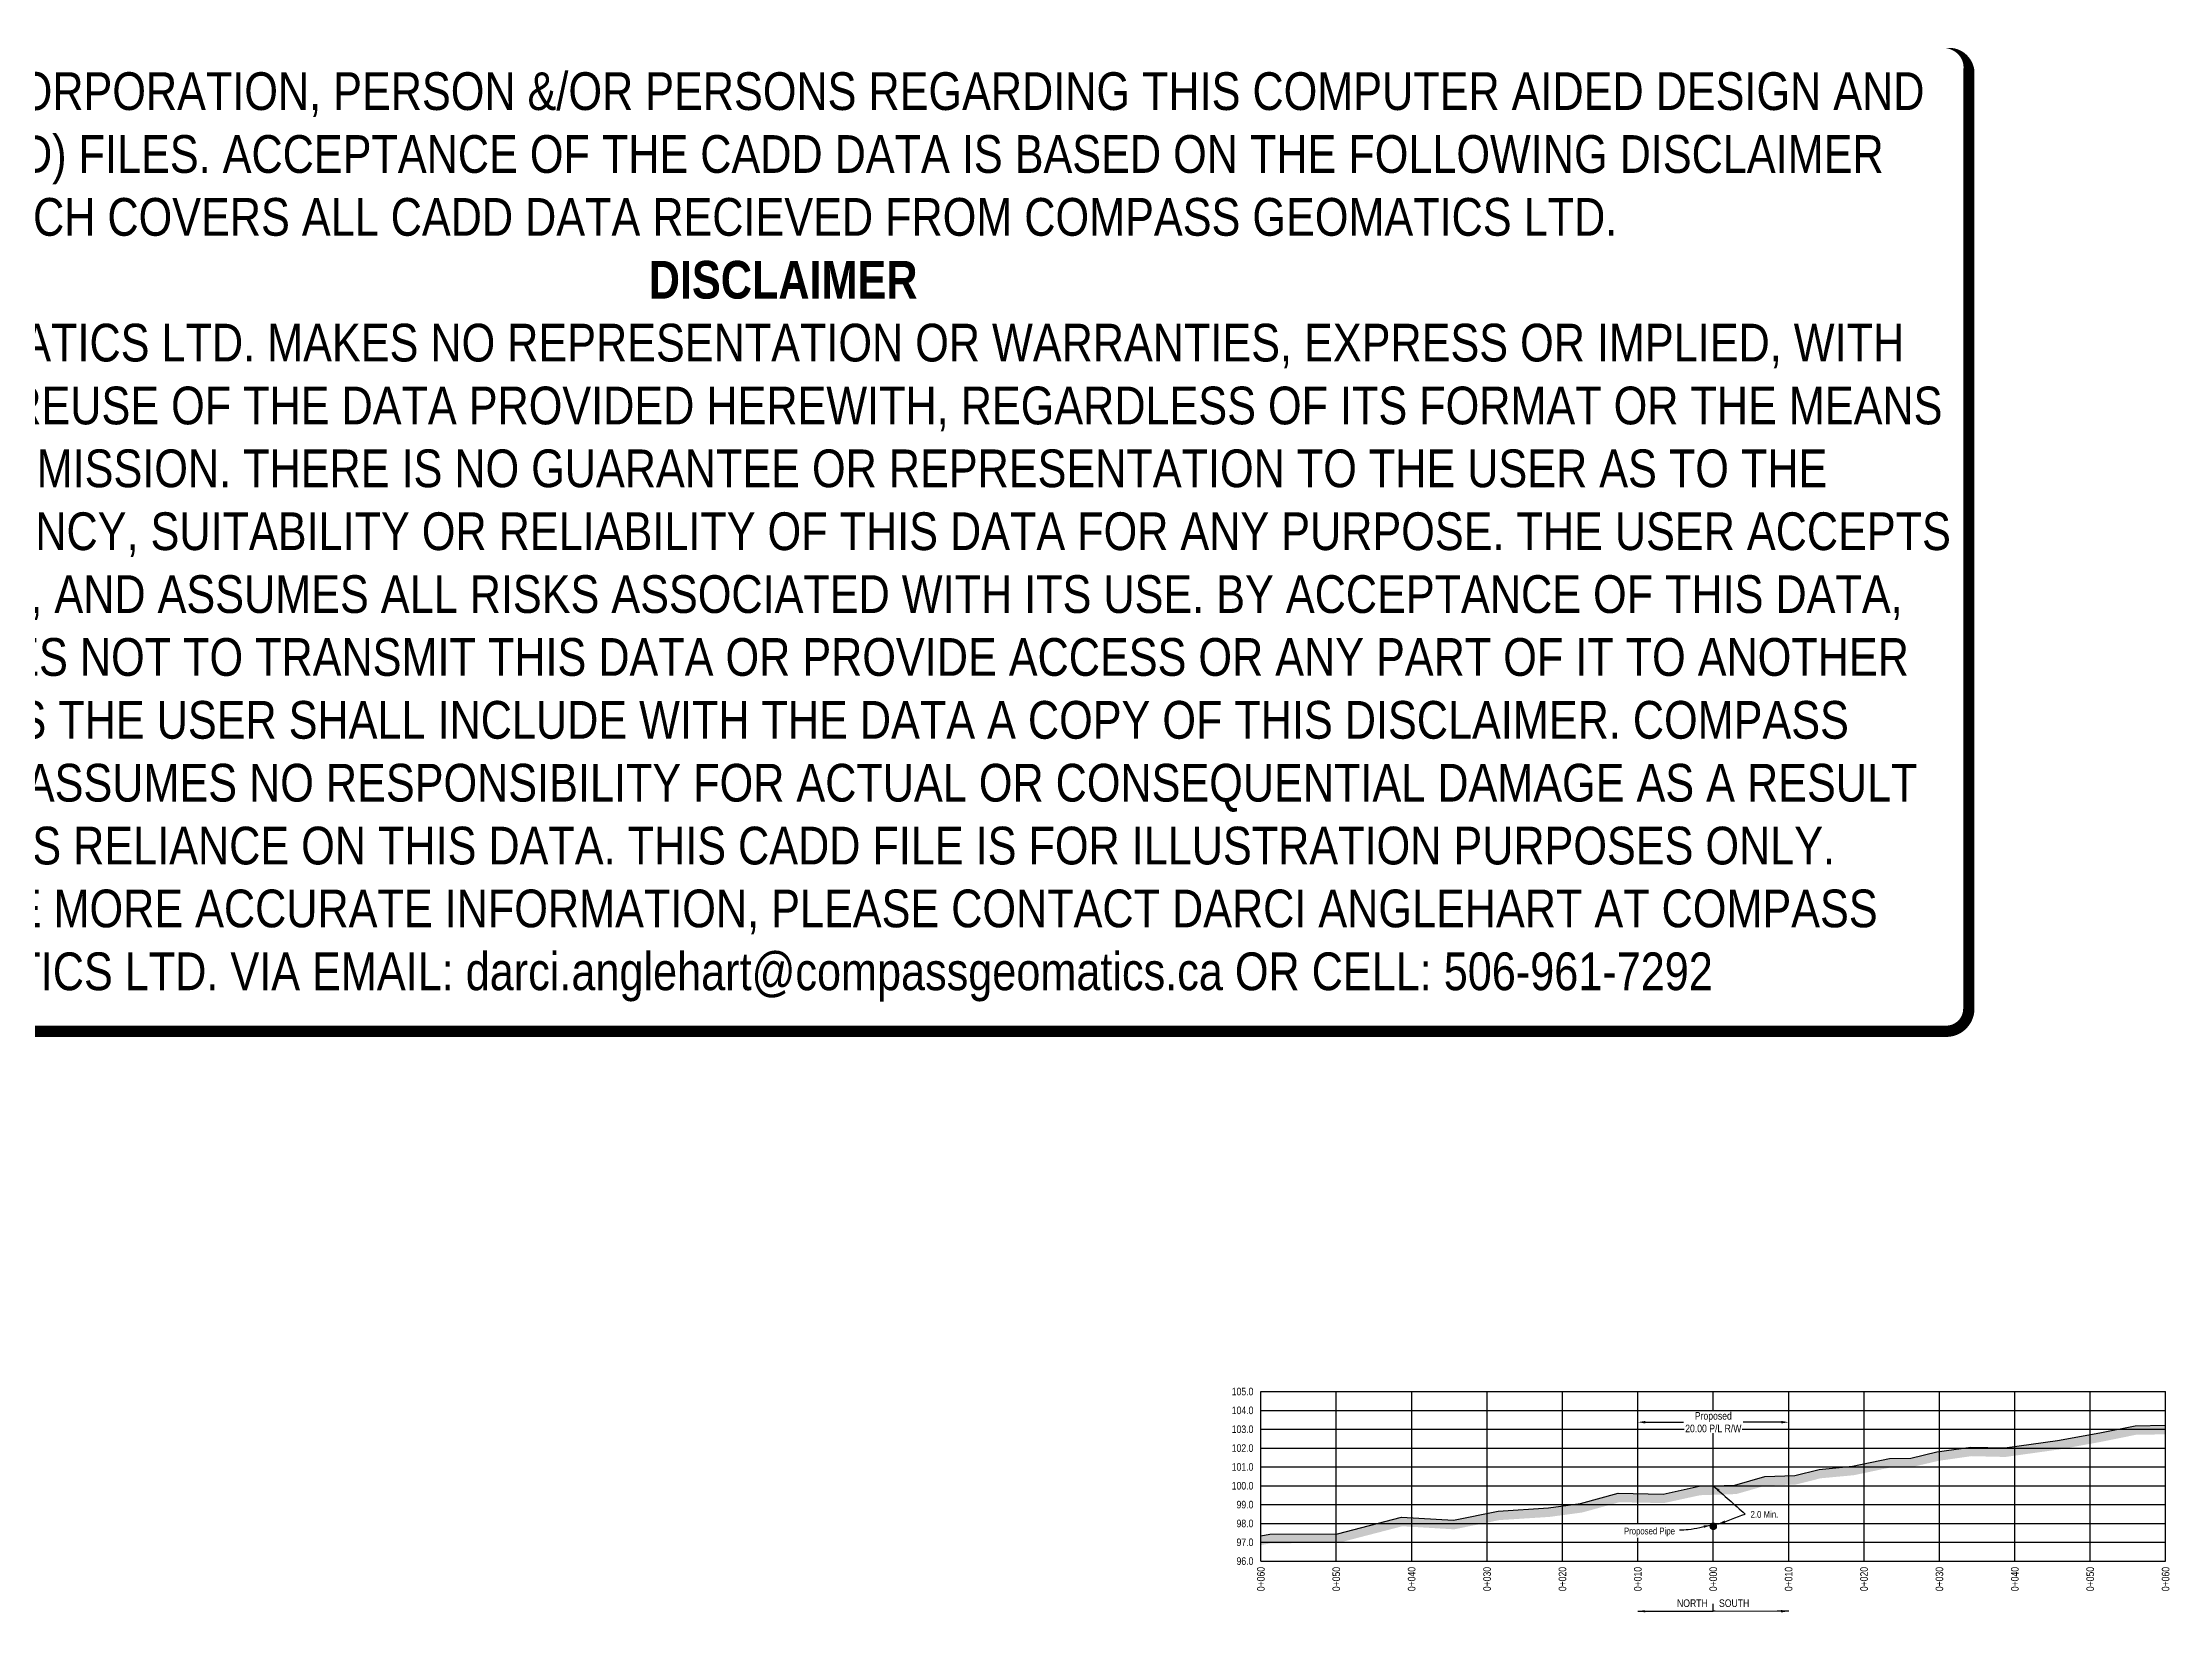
# Model space of a CAD drawing. Extents: x 481557 to 490744, y 6043801 to 6052728.
# Drawn here: x 486218 to 489038, y 6047070 to 6049151 of the extents above; entities that cross this region are included whole.
import ezdxf
from ezdxf.enums import TextEntityAlignment as Align

# ---------------------------------------------------------------- set-up
doc = ezdxf.new("R2010")
doc.units = 0
doc.header["$LTSCALE"] = 5
doc.header["$PDSIZE"] = 5
doc.linetypes.add('foc-TOPO', pattern=[1, 0.2, -0.8])
doc.layers.get('Defpoints').update_dxf_attribs({"color": 9})
for name, color, linetype in [('CG-NOTES', 7, 'Continuous'), ('L-MON', 1, 'Continuous'), ('P-CROSSINGS-GRID', 8, 'Continuous'), ('P-CROSSINGS-GROUND', 48, 'foc-TOPO'), ('P-CROSSINGS-LINE', 3, 'Continuous'), ('S-T7', 7, 'Continuous')]:
    doc.layers.add(name, color=color, linetype=linetype)
doc.layers.add('DISCLAIMER', color=7, linetype='Continuous', plot=False)
doc.styles.add('80', font='ARIALN.TTF', dxfattribs={"height": 10})
doc.styles.add('80CG', font='ARIALN.TTF', dxfattribs={"height": 10})
doc.styles.add('80L', font='ARIALN.TTF', dxfattribs={"height": 10})
doc.dimstyles.new('Compass 5 000', dxfattribs={"dimscale": 5, "dimtxt": 9, "dimasz": 2, "dimexe": 0.2, "dimexo": 0.0625, "dimgap": 0.5, "dimtad": 0, "dimtih": 1, "dimtoh": 1, "dimzin": 0, "dimdsep": 46, "dimtxsty": '80CG', "dimcen": 0.1, "dimse1": 1, "dimse2": 1, "dimclrd": 256, "dimclrt": 256, "dimaunit": 1, "dimadec": 4, "dimazin": 0, "dimtfac": 0.06, "dimtofl": 0, "dimtmove": 0, "dimatfit": 1, "dimfxl": 0.2, "dimtolj": 1, "dimtzin": 0, "dimlwd": -1, "dimarcsym": 0})

# ---------------------------------------------------------------- blocks, each defined once
blk = doc.blocks.new('Disclaimer_Legal')
at = {"layer": 'DISCLAIMER', "color": 254, "flags": 128}
blk.add_lwpolyline([(-3612.9, -1104.6, 37.5, 37.5, 0), (4096.1, -1104.6, 37.5, 37.5, 0.414214), (4171.1, -1029.6, 37.5, 37.5, 0), (4171.1, 2078.7, 37.5, 0, 0.414214), (4096.1, 2153.7, 0, 0, 0), (-3612.9, 2153.7, 0, 0, 0.414214), (-3687.9, 2078.7, 0, 0, 0), (-3687.9, -1029.6, 0, 37.5, 0.414214)], format="xyseb", close=True, dxfattribs=at)
at = {"layer": 'DISCLAIMER', "color": 254, "insert": (241.6, 533.9), "char_height": 125, "width": 7717.568, "attachment_point": 5, "style": '80'}
blk.add_mtext('NOTICE TO THE CORPORATION, PERSON &/OR PERSONS REGARDING THIS COMPUTER AIDED DESIGN AND DRAFTING (CADD) FILES. ACCEPTANCE OF THE CADD DATA IS BASED ON THE FOLLOWING DISCLAIMER WHICH COVERS ALL CADD DATA RECIEVED FROM COMPASS GEOMATICS LTD.\\P{\\fArial Narrow|b1|i0|c0|p34;DISCLAIMER}\\PCOMPASS GEOMATICS LTD. MAKES NO REPRESENTATION OR WARRANTIES, EXPRESS OR IMPLIED, WITH RESPECT TO THE REUSE OF THE DATA PROVIDED HEREWITH, REGARDLESS OF ITS FORMAT OR THE MEANS OF ITS TRANSMISSION. THERE IS NO GUARANTEE OR REPRESENTATION TO THE USER AS TO THE ACCURACY, CURRENCY, SUITABILITY OR RELIABILITY OF THIS DATA FOR ANY PURPOSE. THE USER ACCEPTS THE DATA "AS IS", AND ASSUMES ALL RISKS ASSOCIATED WITH ITS USE. BY ACCEPTANCE OF THIS DATA, THE USER AGREES NOT TO TRANSMIT THIS DATA OR PROVIDE ACCESS OR ANY PART OF IT TO ANOTHER PARTY UNLESS THE USER SHALL INCLUDE WITH THE DATA A COPY OF THIS DISCLAIMER. COMPASS GEOMATICS LTD. ASSUMES NO RESPONSIBILITY FOR ACTUAL OR CONSEQUENTIAL DAMAGE AS A RESULT OF ANY USER\'S RELIANCE ON THIS DATA. THIS CADD FILE IS FOR ILLUSTRATION PURPOSES ONLY.\\PIF YOU REQUIRE MORE ACCURATE INFORMATION, PLEASE CONTACT DARCI ANGLEHART AT COMPASS GEOMATICS LTD. VIA EMAIL: darci.anglehart@compassgeomatics.ca OR CELL: 506-961-7292', dxfattribs=at)
blk = doc.blocks.new('*D198')
at = {"transparency": 16777216}
for p, q in [((488343.2, 6047322.2), (488393.6, 6047322.2)), ((488523.2, 6047322.2), (488472.7, 6047322.2))]:
    blk.add_line(p, q, dxfattribs=at)
for points in [[(488343.2, 6047323.9), (488343.2, 6047320.5), (488333.2, 6047322.2)], [(488523.2, 6047323.9), (488523.2, 6047320.5), (488533.2, 6047322.2)]]:
    blk.add_solid(points, dxfattribs=at)
at = {"layer": 'Defpoints', "color": 0, "transparency": 16777216}
for p in [(488333.2, 6047320.4), (488533.2, 6047322.2), (488533.2, 6047320.4)]:
    blk.add_point(p, dxfattribs=at)
at = {"transparency": 16777216, "insert": (488433.2, 6047322.2), "char_height": 10, "attachment_point": 5, "style": '80CG', "bg_fill": 3, "box_fill_scale": 1.1, "bg_fill_color": 256, "bg_fill_true_color": 13158600, "bg_fill_transparency": 0}
blk.add_mtext('\\A1;Proposed\\P20.00 P/L R/W', dxfattribs=at)
blk = doc.blocks.new('PLIA')
at = {"color": 255, "const_width": 1}
blk.add_lwpolyline([(-0.5, 0, 1), (0.5, 0, 1)], format="xyb", close=True, dxfattribs=at)
blk = doc.blocks.new('PLIAA')
blk.add_blockref('PLIA', (0, 0))
blk = doc.blocks.new('PLIB')
at = {"color": 1}
blk.add_circle((0, 0), 0.8, dxfattribs=at)
blk = doc.blocks.new('PLIBB')
blk.add_blockref('PLIB', (0, 0))
blk = doc.blocks.new('PLICC')
for name in ['PLIAA', 'PLIBB']:
    blk.add_blockref(name, (0, 0))
blk = doc.blocks.new('PLI')
blk.add_blockref('PLICC', (0, 0))

msp = doc.modelspace()

# ---------------------------------------------------------------- hatches: boundary and pattern name
at = {"layer": 'P-CROSSINGS-GROUND'}
h = msp.add_hatch(dxfattribs=at)
h.set_pattern_fill('EARTH', color=256, scale=2.5, angle=45)
h.set_pattern_definition([(45, (-14045.115, 16191.091), (0, 22.450640303), [15.875, -15.875]), (45, (-14049.324, 16195.3), (0, 22.450640303), [15.875, -15.875]), (45, (-14053.534, 16199.51), (0, 22.450640303), [15.875, -15.875]), (135, (-14053.534, 16202.316), (-22.450640303, 0), [15.875, -15.875]), (135, (-14049.324, 16206.526), (-22.450640303, 0), [15.875, -15.875]), (135, (-14045.115, 16210.735), (-22.450640303, 0), [15.875, -15.875])])
edge = h.paths.add_edge_path()
edge.add_line((489032.854, 6047318.083), (489032.854, 6047306.089))
edge.add_line((489032.854, 6047306.089), (488993.931, 6047305.615))
edge.add_line((488993.931, 6047305.615), (488948.129, 6047296.348))
edge.add_arc((488945.751, 6047308.103), 11.994, 280.298423, 281.437962, ccw=False)
edge.add_line((488947.895, 6047296.303), (488891.607, 6047286.075))
edge.add_arc((488889.462, 6047297.876), 11.994, 277.930324, 280.298423, ccw=False)
edge.add_line((488891.117, 6047285.997), (488821.263, 6047276.266))
edge.add_arc((488819.608, 6047288.145), 11.994, 268.645752, 277.930324, ccw=False)
edge.add_line((488819.325, 6047276.154), (488775.235, 6047277.197))
edge.add_line((488775.235, 6047277.197), (488731.669, 6047270.996))
edge.add_line((488731.669, 6047270.996), (488697.897, 6047263.041))
edge.add_arc((488695.147, 6047274.716), 11.994, 271.14281, 283.253365, ccw=False)
edge.add_line((488695.386, 6047262.724), (488668.035, 6047262.179))
edge.add_line((488668.035, 6047262.179), (488620.11, 6047252.069))
edge.add_arc((488617.634, 6047263.804), 11.994, 275.290432, 281.911844, ccw=False)
edge.add_line((488618.74, 6047251.862), (488575.433, 6047247.852))
edge.add_line((488575.433, 6047247.852), (488544.347, 6047239.952))
edge.add_arc((488541.393, 6047251.576), 11.994, 271.796472, 284.258554, ccw=False)
edge.add_line((488541.769, 6047239.588), (488503.507, 6047238.388))
edge.add_line((488503.507, 6047238.388), (488465.187, 6047227.369))
edge.add_arc((488461.872, 6047238.895), 11.994, 271.838071, 286.043171, ccw=False)
edge.add_line((488462.257, 6047226.908), (488433.556, 6047225.987))
edge.add_line((488433.556, 6047225.987), (488415.749, 6047225.415))
edge.add_line((488415.749, 6047225.415), (488369.216, 6047215.286))
edge.add_arc((488366.665, 6047227.006), 11.994, 268.961135, 282.280095, ccw=False)
edge.add_line((488366.447, 6047215.014), (488308.432, 6047216.066))
edge.add_line((488308.432, 6047216.066), (488260.314, 6047202.753))
edge.add_arc((488257.116, 6047214.312), 11.994, 277.691766, 285.465705, ccw=False)
edge.add_line((488258.721, 6047202.426), (488216.399, 6047196.71))
edge.add_arc((488214.794, 6047208.596), 11.994, 273.62903, 277.691766, ccw=False)
edge.add_line((488215.553, 6047196.626), (488149.646, 6047192.446))
edge.add_line((488149.646, 6047192.446), (488091.293, 6047180.491))
edge.add_arc((488088.885, 6047192.24), 11.994, 266.567943, 281.578752, ccw=False)
edge.add_line((488088.167, 6047180.268), (488021.031, 6047184.294))
edge.add_line((488021.031, 6047184.294), (487938.081, 6047162.741))
edge.add_arc((487935.065, 6047174.35), 11.994, 270.476017, 284.565171, ccw=False)
edge.add_line((487935.165, 6047162.356), (487846.453, 6047161.619))
edge.add_line((487846.453, 6047161.619), (487833.489, 6047159.349))
edge.add_line((487833.489, 6047159.349), (487833.489, 6047171.525))
edge.add_line((487833.489, 6047171.525), (487845.361, 6047173.604))
edge.add_line((487845.361, 6047173.604), (487935.065, 6047174.35))
edge.add_line((487935.065, 6047174.35), (488019.853, 6047196.38))
edge.add_line((488019.853, 6047196.38), (488088.885, 6047192.24))
edge.add_line((488088.885, 6047192.24), (488148.056, 6047204.363))
edge.add_line((488148.056, 6047204.363), (488214.794, 6047208.596))
edge.add_line((488214.794, 6047208.596), (488257.116, 6047214.312))
edge.add_line((488257.116, 6047214.312), (488306.911, 6047228.089))
edge.add_line((488306.911, 6047228.089), (488366.665, 6047227.006))
edge.add_line((488366.665, 6047227.006), (488414.269, 6047237.368))
edge.add_line((488414.269, 6047237.368), (488433.172, 6047237.974))
edge.add_line((488433.172, 6047237.974), (488461.872, 6047238.895))
edge.add_line((488461.872, 6047238.895), (488501.633, 6047250.329))
edge.add_line((488501.633, 6047250.329), (488541.393, 6047251.576))
edge.add_line((488541.393, 6047251.576), (488573.391, 6047259.708))
edge.add_line((488573.391, 6047259.708), (488617.634, 6047263.804))
edge.add_line((488617.634, 6047263.804), (488666.665, 6047274.147))
edge.add_line((488666.665, 6047274.147), (488695.147, 6047274.716))
edge.add_line((488695.147, 6047274.716), (488729.445, 6047282.794))
edge.add_line((488729.445, 6047282.794), (488774.526, 6047289.211))
edge.add_line((488774.526, 6047289.211), (488819.608, 6047288.145))
edge.add_line((488819.608, 6047288.145), (488889.462, 6047297.876))
edge.add_line((488889.462, 6047297.876), (488945.751, 6047308.103))
edge.add_line((488945.751, 6047308.103), (488992.658, 6047317.594))
edge.add_line((488992.658, 6047317.594), (489032.854, 6047318.083))

# ---------------------------------------------------------------- linework, layer by layer
at = {"layer": 'CG-NOTES'}
msp.add_line((488433.172, 6047071.62), (488433.172, 6047081.615), dxfattribs=at)
at = {"layer": 'P-CROSSINGS-GRID', "color": 8}
for p, q in [((487833.489, 6047362.908), (489032.854, 6047362.908)), ((487833.489, 6047138.027), (487833.489, 6047362.908)), ((487933.436, 6047138.027), (487933.436, 6047362.908)), ((488033.383, 6047138.027), (488033.383, 6047362.908)), ((488133.33, 6047138.027), (488133.33, 6047362.908)), ((488233.277, 6047138.027), (488233.277, 6047362.908)), ((488333.224, 6047138.027), (488333.224, 6047362.908)), ((488433.172, 6047138.027), (488433.172, 6047362.908)), ((488533.119, 6047138.027), (488533.119, 6047362.908)), ((488633.066, 6047138.027), (488633.066, 6047362.908)), ((488733.013, 6047138.027), (488733.013, 6047362.908)), ((488832.96, 6047138.027), (488832.96, 6047362.908)), ((488932.907, 6047138.027), (488932.907, 6047362.908)), ((489032.854, 6047138.027), (489032.854, 6047362.908)), ((487833.489, 6047337.921), (489032.854, 6047337.921)), ((487833.489, 6047312.935), (489032.854, 6047312.935)), ((487833.489, 6047287.948), (489032.854, 6047287.948)), ((487833.489, 6047262.961), (489032.854, 6047262.961)), ((487833.489, 6047237.974), (489032.854, 6047237.974)), ((487833.489, 6047212.988), (489032.854, 6047212.988)), ((487833.489, 6047188.001), (489032.854, 6047188.001)), ((487833.489, 6047163.014), (489032.854, 6047163.014)), ((487833.489, 6047138.027), (489032.854, 6047138.027))]:
    msp.add_line(p, q, dxfattribs=at)
at = {"layer": 'P-CROSSINGS-LINE', "color": 3, "flags": 128}
msp.add_lwpolyline([(487833.489, 6047171.525), (487845.361, 6047173.604), (487935.065, 6047174.35), (488019.853, 6047196.38), (488088.885, 6047192.24), (488148.056, 6047204.363), (488214.794, 6047208.596), (488257.116, 6047214.312), (488306.911, 6047228.089), (488366.665, 6047227.006), (488414.269, 6047237.368), (488433.172, 6047237.974), (488461.872, 6047238.895), (488501.633, 6047250.329), (488541.393, 6047251.576), (488573.391, 6047259.708), (488617.634, 6047263.804), (488666.665, 6047274.147), (488695.147, 6047274.716), (488729.445, 6047282.794), (488774.526, 6047289.211), (488819.608, 6047288.145), (488889.462, 6047297.876), (488945.751, 6047308.103), (488992.658, 6047317.594), (489032.854, 6047318.083)], dxfattribs=at)

# ---------------------------------------------------------------- block references
at = {"layer": 'L-MON'}
for name, p, xscale, yscale, zscale in [('Disclaimer_Legal', (487103.506, 6048282.33), 0.4, 0.4, 0.4), ('PLI', (488433.172, 6047184.237), 5.000000000000006, 5.000000000000006, 5.000000000000006)]:
    msp.add_blockref(name, p, dxfattribs=dict(at, xscale=xscale, yscale=yscale, zscale=zscale))

# ---------------------------------------------------------------- texts
at = {"style": '80'}
for s, p in [('0+060', (487833.402, 6047130.363)), ('0+050', (487933.349, 6047130.363)), ('0+040', (488033.296, 6047130.363)), ('0+030', (488133.243, 6047130.363)), ('0+020', (488233.19, 6047130.363)), ('0+010', (488333.137, 6047130.363)), ('0+000', (488433.085, 6047130.363)), ('0+010', (488533.032, 6047130.363)), ('0+020', (488632.979, 6047130.363)), ('0+030', (488732.926, 6047130.363)), ('0+040', (488832.873, 6047130.363)), ('0+050', (488932.82, 6047130.363)), ('0+060', (489032.767, 6047130.363))]:
    msp.add_text(s, height=9.9947, rotation=90, dxfattribs=at).set_placement(p, align=Align.MIDDLE_RIGHT)
at = {"insert": (488482.634, 6047204.522), "char_height": 9, "attachment_point": 1, "style": '80L'}
msp.add_mtext_dynamic_manual_height_columns('2.0 Min.', width=45.33471, gutter_width=45.024, heights=[0], dxfattribs=at)
at = {"layer": 'S-T7', "style": '80'}
for s, p in [('105.0', (487823.494, 6047362.908)), ('104.0', (487823.494, 6047337.921)), ('103.0', (487823.494, 6047312.935)), ('102.0', (487823.494, 6047287.948)), ('101.0', (487823.494, 6047262.961)), ('100.0', (487823.494, 6047237.974)), ('99.0', (487823.494, 6047212.988)), ('98.0', (487823.494, 6047188.001)), ('97.0', (487823.494, 6047163.014)), ('96.0', (487823.494, 6047138.027))]:
    msp.add_text(s, height=9.9947, dxfattribs=at).set_placement(p, align=Align.MIDDLE_RIGHT)

# ---------------------------------------------------------------- leaders
at = {"path_type": 1}
for points in [[(488433.172, 6047237.974), (488475.581, 6047200.456)], [(488439.235, 6047186.902), (488475.581, 6047200.456)]]:
    msp.add_leader(points, dimstyle='Compass 5 000', override={"dimgap": 0.5, "dimtad": 0}, dxfattribs=at)
at = {"layer": 'CG-NOTES', "path_type": 1}
for points in [[(488333.224, 6047071.62), (488433.172, 6047071.62)], [(488533.119, 6047071.62), (488433.172, 6047071.62)]]:
    msp.add_leader(points, dimstyle='Compass 5 000', override={"dimgap": 0.5, "dimtad": 0}, dxfattribs=at)

# ---------------------------------------------------------------- next in the draw order: texts
at = {"insert": (488313.803, 6047182.454), "char_height": 9, "attachment_point": 1, "style": '80L', "bg_fill": 3, "box_fill_scale": 1.5, "bg_fill_color": 256, "bg_fill_transparency": 0}
msp.add_mtext_dynamic_manual_height_columns('\\pi0.91753;Proposed Pipe', width=67.31249, gutter_width=45.024, heights=[0], dxfattribs=at)
at = {"color": 3, "insert": (488425.808, 6047087.293), "char_height": 9.9947, "width": 78.38986, "attachment_point": 3, "style": '80', "bg_fill": 2}
msp.add_mtext('NORTH', dxfattribs=at)

# ---------------------------------------------------------------- next in the draw order: dimensions: what is measured, and where the dimension line sits
dim = msp.add_aligned_dim(p1=(488333.172, 6047320.432), p2=(488533.172, 6047320.432), distance=1.784, text='Proposed\\P20.00 P/L R/W', dimstyle='Compass 5 000', override={"dimtfill": 1})
dim.commit()
dim.dimension.update_dxf_attribs({"geometry": '*D198', "text_midpoint": (488433.172, 6047322.216)})

# ---------------------------------------------------------------- next in the draw order: linework, layer by layer
at = {"flags": 128}
for points in [[(488333.172, 6047233.55), (488333.172, 6047327.947)], [(488533.172, 6047252.301), (488533.172, 6047327.947)]]:
    msp.add_lwpolyline(points, dxfattribs=at)

# ---------------------------------------------------------------- next in the draw order: texts
at = {"color": 3, "insert": (488440.758, 6047087.293), "char_height": 9.9947, "width": 71.75849, "attachment_point": 1, "style": '80', "bg_fill": 2}
msp.add_mtext('SOUTH', dxfattribs=at)

# ---------------------------------------------------------------- next in the draw order: leaders
at = {"path_type": 1}
msp.add_leader([(488430.441, 6047185.813), (488400.071, 6047179.594), (488388.381, 6047179.142)], dimstyle='Compass 5 000', override={"dimgap": 0.5, "dimtad": 0}, dxfattribs=at)

doc.saveas('drawing.dxf')
